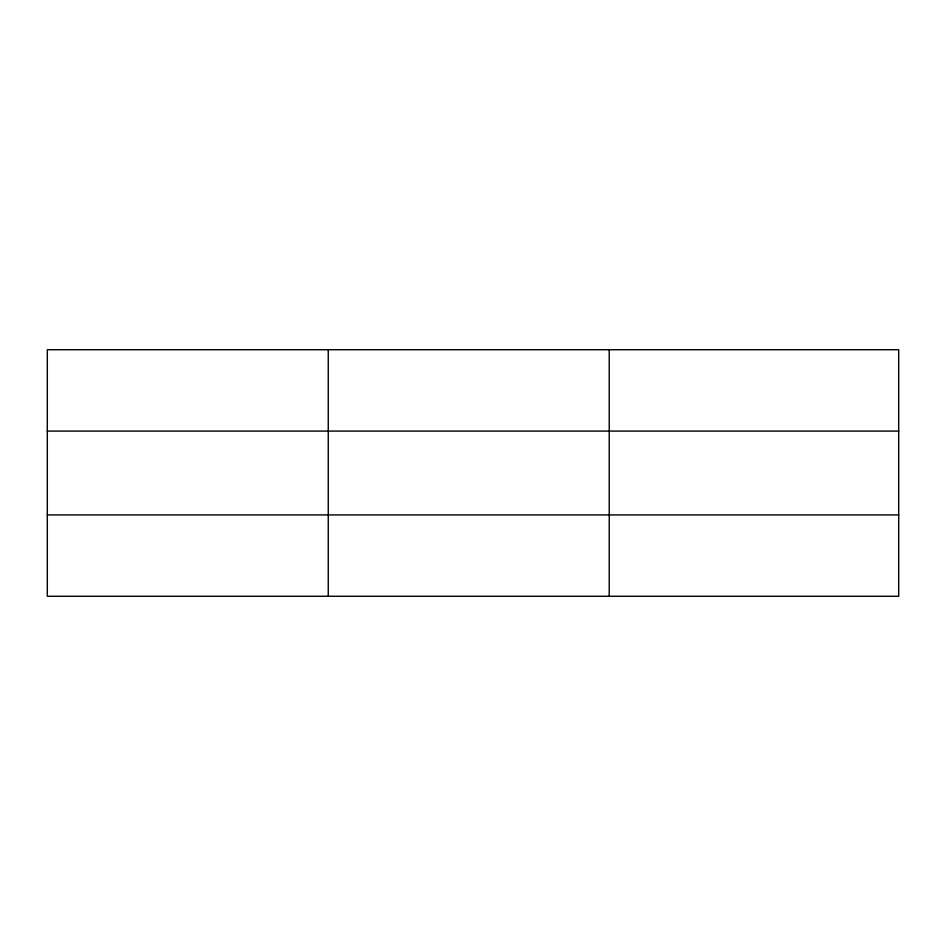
<?xml version="1.0" encoding="UTF-8"?>
<svg xmlns="http://www.w3.org/2000/svg" width="946" height="946" viewBox="0 0 946 946"><rect width="100%" height="100%" fill="white"/><g stroke="black" fill="none" stroke-linecap="round" stroke-linejoin="round"><path stroke-width="1.42" d="M609.224 596.276L609.224 349.724M898.7 431.08L898.7 349.724L47.3 349.724L47.3 596.276L898.7 596.276L898.7 431.08L47.3 431.08M47.3 514.92L898.7 514.92M328.262 349.724L328.262 596.276"/></g></svg>
